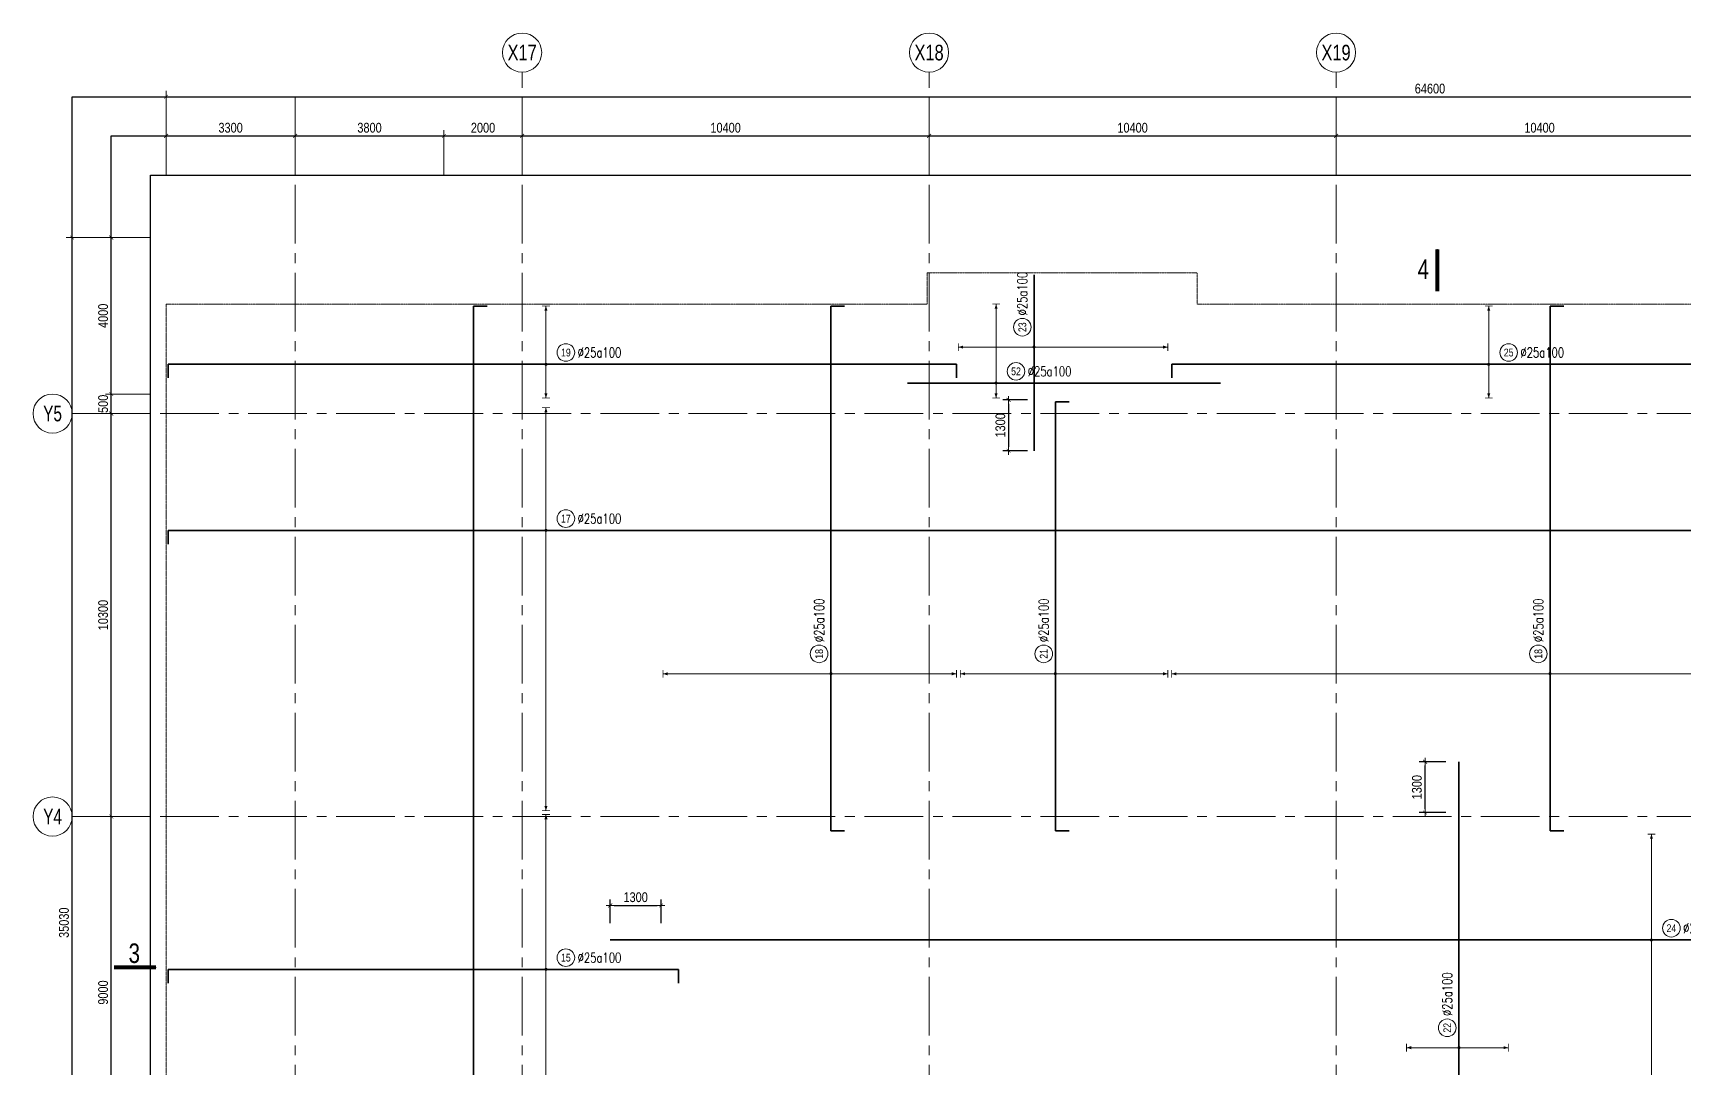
# Model space of a CAD drawing. Header units: millimetres. Extents: x -134772 to 596971, y -129535 to 35703.
# Drawn here: x 432678 to 474869, y -14197 to 12262 of the extents above; entities that cross this region are included whole.
import ezdxf
from ezdxf.enums import TextEntityAlignment as Align

# ---------------------------------------------------------------- set-up
doc = ezdxf.new("R2010")
doc.units = ezdxf.units.MM
doc.header["$MEASUREMENT"] = 0
for name, pattern in [('DASHED2', [0.375, 0.25, -0.125]), ('HIDDEN', [0.375, 0.25, -0.125]), ('POD_Grid$0$CENTER2', [1.125, 0.75, -0.125, 0.125, -0.125])]:
    doc.linetypes.add(name, pattern=pattern)
doc.layers.get('Defpoints').update_dxf_attribs({"color": 252})
for name, color, linetype, lineweight in [('NDC_S_ANNO', 7, 'Continuous', 20), ('NDC_S_CONTINUOUS', 3, 'Continuous', 20), ('NDC_S_DIM', 1, 'Continuous', 9), ('NDC_S_REBAR', 4, 'Continuous', 35), ('NDC_S_TEXT SYMBOL', 7, 'Continuous', 20), ('NDC_S_VN TEXT', 7, 'Continuous', 9), ('POD_Grid$0$NDC_S_AXIS', 5, 'POD_Grid$0$CENTER2', 13), ('POD_Grid$0$NDC_S_SYMBOL', 1, 'Continuous', 15), ('POD_Grid$0$NDC_S_TEXT SYMBOL', 7, 'Continuous', 20)]:
    doc.layers.add(name, color=color, linetype=linetype, lineweight=lineweight)
doc.styles.add('ARIAL', font='arial.ttf', dxfattribs={"width": 0.8})
doc.styles.add('NDC_ANNO', font='', dxfattribs={"width": 0.8})
doc.styles.add('NDC_ARIAL', font='arial.ttf', dxfattribs={"width": 0.8})
doc.styles.add('NDC_EN TXT', font='romans.shx', dxfattribs={"width": 0.8})
doc.styles.add('POD_Grid$0$NDC_ANNO', font='', dxfattribs={"width": 0.8})
doc.styles.get('NDC_ANNO').set_extended_font_data('Dotum')
doc.styles.get('POD_Grid$0$NDC_ANNO').set_extended_font_data('Dotum')
doc.dimstyles.new('NDC_1-100', dxfattribs={"dimscale": 100, "dimtxt": 2.5, "dimasz": 1, "dimexe": 1.5, "dimexo": 0, "dimgap": 0.8, "dimtad": 1, "dimdec": 0, "dimdsep": 46, "dimtxsty": 'NDC_ARIAL', "dimblk": 'DIMMARK', "dimcen": 49999.938995, "dimdle": 1.5, "dimclrd": 1, "dimclre": 1, "dimclrt": 3, "dimadec": 0, "dimazin": 0, "dimtfac": 1, "dimtdec": 0, "dimtix": 1, "dimtmove": 2, "dimatfit": 3, "dimfxl": 1, "dimarcsym": 0})

# ---------------------------------------------------------------- blocks, each defined once
blk = doc.blocks.new('*U274')
at = {"layer": 'NDC_S_ANNO', "linetype": 'ByBlock', "lineweight": -2}
blk.add_line((0, 4.36), (0, -1), dxfattribs=at)
at = {"layer": 'NDC_S_ANNO', "ltscale": 0.005, "const_width": 0.5}
blk.add_lwpolyline([(0, -1), (0, 4.36)], dxfattribs=at)
at = {"layer": 'NDC_S_TEXT SYMBOL', "linetype": 'ByBlock', "lineweight": -2, "style": 'NDC_ANNO', "width": 0.8}
blk.add_attdef('DETAIL', text='', height=2.5, dxfattribs=at).set_placement((-1.05, 1.82), align=Align.MIDDLE_RIGHT)
blk = doc.blocks.new('*U51')
at = {"layer": 'POD_Grid$0$NDC_S_SYMBOL'}
blk.add_line((0, 5), (0, 9), dxfattribs=at)
blk.add_circle((0, 0), 5, dxfattribs=at)
at = {"layer": 'POD_Grid$0$NDC_S_TEXT SYMBOL', "color": 7, "style": 'POD_Grid$0$NDC_ANNO', "width": 0.8}
blk.add_attdef('GRID', text='', height=4, dxfattribs=at).set_placement((0, 0), align=Align.MIDDLE)
blk = doc.blocks.new('*U52')
at = {"layer": 'POD_Grid$0$NDC_S_SYMBOL'}
blk.add_line((5, 0), (9, 0), dxfattribs=at)
blk.add_circle((0, 0), 5, dxfattribs=at)
at = {"layer": 'POD_Grid$0$NDC_S_TEXT SYMBOL', "color": 7, "style": 'POD_Grid$0$NDC_ANNO', "width": 0.8}
blk.add_attdef('GRID', text='', height=4, rotation=270, dxfattribs=at).set_placement((0, 0), align=Align.MIDDLE)
blk = doc.blocks.new('DIMMARK')
at = {"layer": 'NDC_S_DIM', "color": 1}
blk.add_line((-1.5, 0), (1, 0), dxfattribs=at)
at = {"layer": 'NDC_S_DIM', "color": 2, "const_width": 0.15}
blk.add_lwpolyline([(-0.5, -0.5), (0.5, 0.5)], dxfattribs=at)
blk = doc.blocks.new('*D558')
at = {"layer": 'Defpoints', "color": 0, "transparency": 16777216}
for p in [(3300, 37630), (0, 36630), (3300, 36630)]:
    blk.add_point(p, dxfattribs=at)
at = {"layer": 'NDC_S_DIM', "color": 1, "lineweight": -2, "transparency": 16777216}
for p, q in [((0, 36630), (0, 37780)), ((100, 37630), (3200, 37630)), ((3300, 36630), (3300, 37780))]:
    blk.add_line(p, q, dxfattribs=at)
at = {"layer": 'NDC_S_DIM', "color": 1, "lineweight": -2, "transparency": 16777216, "xscale": 100, "yscale": 100, "zscale": 100, "rotation": 180}
blk.add_blockref('DIMMARK', (0, 37630), dxfattribs=at)
at = {"layer": 'NDC_S_DIM', "color": 1, "lineweight": -2, "transparency": 16777216, "xscale": 100, "yscale": 100, "zscale": 100}
blk.add_blockref('DIMMARK', (3300, 37630), dxfattribs=at)
at = {"layer": 'NDC_S_DIM', "color": 3, "transparency": 16777216, "insert": (1650, 37837), "char_height": 250, "attachment_point": 5, "style": 'NDC_ARIAL'}
blk.add_mtext('3300', dxfattribs=at)
blk = doc.blocks.new('*D559')
at = {"layer": 'Defpoints', "color": 0, "transparency": 16777216}
for p in [(7100, 37630), (3300, 36630), (7100, 36630)]:
    blk.add_point(p, dxfattribs=at)
at = {"layer": 'NDC_S_DIM', "color": 1, "lineweight": -2, "transparency": 16777216}
for p, q in [((3300, 36630), (3300, 37780)), ((3400, 37630), (7000, 37630)), ((7100, 36630), (7100, 37780))]:
    blk.add_line(p, q, dxfattribs=at)
at = {"layer": 'NDC_S_DIM', "color": 1, "lineweight": -2, "transparency": 16777216, "xscale": 100, "yscale": 100, "zscale": 100, "rotation": 180}
blk.add_blockref('DIMMARK', (3300, 37630), dxfattribs=at)
at = {"layer": 'NDC_S_DIM', "color": 1, "lineweight": -2, "transparency": 16777216, "xscale": 100, "yscale": 100, "zscale": 100}
blk.add_blockref('DIMMARK', (7100, 37630), dxfattribs=at)
at = {"layer": 'NDC_S_DIM', "color": 3, "transparency": 16777216, "insert": (5200, 37837), "char_height": 250, "attachment_point": 5, "style": 'NDC_ARIAL'}
blk.add_mtext('3800', dxfattribs=at)
blk = doc.blocks.new('*D560')
at = {"layer": 'Defpoints', "color": 0, "transparency": 16777216}
for p in [(19500, 37630), (9100, 36630), (19500, 36630)]:
    blk.add_point(p, dxfattribs=at)
at = {"layer": 'NDC_S_DIM', "color": 1, "lineweight": -2, "transparency": 16777216}
for p, q in [((9100, 36630), (9100, 37780)), ((9200, 37630), (19400, 37630)), ((19500, 36630), (19500, 37780))]:
    blk.add_line(p, q, dxfattribs=at)
at = {"layer": 'NDC_S_DIM', "color": 1, "lineweight": -2, "transparency": 16777216, "xscale": 100, "yscale": 100, "zscale": 100, "rotation": 180}
blk.add_blockref('DIMMARK', (9100, 37630), dxfattribs=at)
at = {"layer": 'NDC_S_DIM', "color": 1, "lineweight": -2, "transparency": 16777216, "xscale": 100, "yscale": 100, "zscale": 100}
blk.add_blockref('DIMMARK', (19500, 37630), dxfattribs=at)
at = {"layer": 'NDC_S_DIM', "color": 3, "transparency": 16777216, "insert": (14300, 37837), "char_height": 250, "attachment_point": 5, "style": 'NDC_ARIAL'}
blk.add_mtext('10400', dxfattribs=at)
blk = doc.blocks.new('*D561')
at = {"layer": 'Defpoints', "color": 0, "transparency": 16777216}
for p in [(29900, 37630), (19500, 36630), (29900, 36630)]:
    blk.add_point(p, dxfattribs=at)
at = {"layer": 'NDC_S_DIM', "color": 1, "lineweight": -2, "transparency": 16777216}
for p, q in [((19500, 36630), (19500, 37780)), ((19600, 37630), (29800, 37630)), ((29900, 36630), (29900, 37780))]:
    blk.add_line(p, q, dxfattribs=at)
at = {"layer": 'NDC_S_DIM', "color": 1, "lineweight": -2, "transparency": 16777216, "xscale": 100, "yscale": 100, "zscale": 100, "rotation": 180}
blk.add_blockref('DIMMARK', (19500, 37630), dxfattribs=at)
at = {"layer": 'NDC_S_DIM', "color": 1, "lineweight": -2, "transparency": 16777216, "xscale": 100, "yscale": 100, "zscale": 100}
blk.add_blockref('DIMMARK', (29900, 37630), dxfattribs=at)
at = {"layer": 'NDC_S_DIM', "color": 3, "transparency": 16777216, "insert": (24700, 37837), "char_height": 250, "attachment_point": 5, "style": 'NDC_ARIAL'}
blk.add_mtext('10400', dxfattribs=at)
blk = doc.blocks.new('*D562')
at = {"layer": 'Defpoints', "color": 0, "transparency": 16777216}
for p in [(40300, 37630), (29900, 36630), (40300, 36630)]:
    blk.add_point(p, dxfattribs=at)
at = {"layer": 'NDC_S_DIM', "color": 1, "lineweight": -2, "transparency": 16777216}
for p, q in [((29900, 36630), (29900, 37780)), ((30000, 37630), (40200, 37630)), ((40300, 36630), (40300, 37780))]:
    blk.add_line(p, q, dxfattribs=at)
at = {"layer": 'NDC_S_DIM', "color": 1, "lineweight": -2, "transparency": 16777216, "xscale": 100, "yscale": 100, "zscale": 100, "rotation": 180}
blk.add_blockref('DIMMARK', (29900, 37630), dxfattribs=at)
at = {"layer": 'NDC_S_DIM', "color": 1, "lineweight": -2, "transparency": 16777216, "xscale": 100, "yscale": 100, "zscale": 100}
blk.add_blockref('DIMMARK', (40300, 37630), dxfattribs=at)
at = {"layer": 'NDC_S_DIM', "color": 3, "transparency": 16777216, "insert": (35100, 37837), "char_height": 250, "attachment_point": 5, "style": 'NDC_ARIAL'}
blk.add_mtext('10400', dxfattribs=at)
blk = doc.blocks.new('*D566')
at = {"layer": 'Defpoints', "color": 0, "transparency": 16777216}
for p in [(64600, 38630), (0, 36630), (64600, 36630)]:
    blk.add_point(p, dxfattribs=at)
at = {"layer": 'NDC_S_DIM', "color": 1, "lineweight": -2, "transparency": 16777216}
for p, q in [((0, 36630), (0, 38780)), ((100, 38630), (64500, 38630)), ((64600, 36630), (64600, 38780))]:
    blk.add_line(p, q, dxfattribs=at)
at = {"layer": 'NDC_S_DIM', "color": 1, "lineweight": -2, "transparency": 16777216, "xscale": 100, "yscale": 100, "zscale": 100, "rotation": 180}
blk.add_blockref('DIMMARK', (0, 38630), dxfattribs=at)
at = {"layer": 'NDC_S_DIM', "color": 1, "lineweight": -2, "transparency": 16777216, "xscale": 100, "yscale": 100, "zscale": 100}
blk.add_blockref('DIMMARK', (64600, 38630), dxfattribs=at)
at = {"layer": 'NDC_S_DIM', "color": 3, "transparency": 16777216, "insert": (32300, 38837), "char_height": 250, "attachment_point": 5, "style": 'NDC_ARIAL'}
blk.add_mtext('64600', dxfattribs=at)
blk = doc.blocks.new('*D567')
at = {"layer": 'Defpoints', "color": 0, "transparency": 16777216}
for p in [(9100, 37630), (7100, 36630), (9100, 36630)]:
    blk.add_point(p, dxfattribs=at)
at = {"layer": 'NDC_S_DIM', "color": 1, "lineweight": -2, "transparency": 16777216}
for p, q in [((7100, 36630), (7100, 37780)), ((7200, 37630), (9000, 37630)), ((9100, 36630), (9100, 37780))]:
    blk.add_line(p, q, dxfattribs=at)
at = {"layer": 'NDC_S_DIM', "color": 1, "lineweight": -2, "transparency": 16777216, "xscale": 100, "yscale": 100, "zscale": 100, "rotation": 180}
blk.add_blockref('DIMMARK', (7100, 37630), dxfattribs=at)
at = {"layer": 'NDC_S_DIM', "color": 1, "lineweight": -2, "transparency": 16777216, "xscale": 100, "yscale": 100, "zscale": 100}
blk.add_blockref('DIMMARK', (9100, 37630), dxfattribs=at)
at = {"layer": 'NDC_S_DIM', "color": 3, "transparency": 16777216, "insert": (8100, 37837), "char_height": 250, "attachment_point": 5, "style": 'NDC_ARIAL'}
blk.add_mtext('2000', dxfattribs=at)
blk = doc.blocks.new('*D570')
at = {"layer": 'Defpoints', "color": 0, "transparency": 16777216}
for p in [(-1400, 20230), (-400, 20230), (-400, 11230)]:
    blk.add_point(p, dxfattribs=at)
at = {"layer": 'NDC_S_DIM', "color": 1, "lineweight": -2, "transparency": 16777216}
for p, q in [((-400, 20230), (-1550, 20230)), ((-1400, 11330), (-1400, 20130)), ((-400, 11230), (-1550, 11230))]:
    blk.add_line(p, q, dxfattribs=at)
at = {"layer": 'NDC_S_DIM', "color": 1, "lineweight": -2, "transparency": 16777216, "xscale": 100, "yscale": 100, "zscale": 100}
for p, rotation in [((-1400, 20230), 90), ((-1400, 11230), 270)]:
    blk.add_blockref('DIMMARK', p, dxfattribs=dict(at, rotation=rotation))
at = {"layer": 'NDC_S_DIM', "color": 3, "transparency": 16777216, "insert": (-1608, 15730), "char_height": 250, "attachment_point": 5, "rotation": 90, "style": 'NDC_ARIAL'}
blk.add_mtext('9000', dxfattribs=at)
blk = doc.blocks.new('*D571')
at = {"layer": 'Defpoints', "color": 0, "transparency": 16777216}
for p in [(-1400, 30530), (-400, 30530), (-400, 20230)]:
    blk.add_point(p, dxfattribs=at)
at = {"layer": 'NDC_S_DIM', "color": 1, "lineweight": -2, "transparency": 16777216}
for p, q in [((-400, 30530), (-1550, 30530)), ((-1400, 20330), (-1400, 30430)), ((-400, 20230), (-1550, 20230))]:
    blk.add_line(p, q, dxfattribs=at)
at = {"layer": 'NDC_S_DIM', "color": 1, "lineweight": -2, "transparency": 16777216, "xscale": 100, "yscale": 100, "zscale": 100}
for p, rotation in [((-1400, 30530), 90), ((-1400, 20230), 270)]:
    blk.add_blockref('DIMMARK', p, dxfattribs=dict(at, rotation=rotation))
at = {"layer": 'NDC_S_DIM', "color": 3, "transparency": 16777216, "insert": (-1608, 25380), "char_height": 250, "attachment_point": 5, "rotation": 90, "style": 'NDC_ARIAL'}
blk.add_mtext('10300', dxfattribs=at)
blk = doc.blocks.new('*D572')
at = {"layer": 'Defpoints', "color": 0, "transparency": 16777216}
for p in [(-1400, 31030), (-400, 31030), (-400, 30530)]:
    blk.add_point(p, dxfattribs=at)
at = {"layer": 'NDC_S_DIM', "color": 1, "lineweight": -2, "transparency": 16777216}
for p, q in [((-1400, 31130), (-1400, 31230)), ((-400, 31030), (-1550, 31030)), ((-1400, 30530), (-1400, 31030)), ((-400, 30530), (-1550, 30530)), ((-1400, 30430), (-1400, 30330))]:
    blk.add_line(p, q, dxfattribs=at)
at = {"layer": 'NDC_S_DIM', "color": 1, "lineweight": -2, "transparency": 16777216, "xscale": 100, "yscale": 100, "zscale": 100}
for p, rotation in [((-1400, 31030), 270), ((-1400, 30530), 90)]:
    blk.add_blockref('DIMMARK', p, dxfattribs=dict(at, rotation=rotation))
at = {"layer": 'NDC_S_DIM', "color": 3, "transparency": 16777216, "insert": (-1608, 30780), "char_height": 250, "attachment_point": 5, "rotation": 90, "style": 'NDC_ARIAL'}
blk.add_mtext('500', dxfattribs=at)
blk = doc.blocks.new('*D573')
at = {"layer": 'Defpoints', "color": 0, "transparency": 16777216}
for p in [(-1400, 35030), (-400, 35030), (-400, 31030)]:
    blk.add_point(p, dxfattribs=at)
at = {"layer": 'NDC_S_DIM', "color": 1, "lineweight": -2, "transparency": 16777216}
for p, q in [((-400, 35030), (-1550, 35030)), ((-1400, 31130), (-1400, 34930)), ((-400, 31030), (-1550, 31030))]:
    blk.add_line(p, q, dxfattribs=at)
at = {"layer": 'NDC_S_DIM', "color": 1, "lineweight": -2, "transparency": 16777216, "xscale": 100, "yscale": 100, "zscale": 100}
for p, rotation in [((-1400, 35030), 90), ((-1400, 31030), 270)]:
    blk.add_blockref('DIMMARK', p, dxfattribs=dict(at, rotation=rotation))
at = {"layer": 'NDC_S_DIM', "color": 3, "transparency": 16777216, "insert": (-1608, 33030), "char_height": 250, "attachment_point": 5, "rotation": 90, "style": 'NDC_ARIAL'}
blk.add_mtext('4000', dxfattribs=at)
blk = doc.blocks.new('*D574')
at = {"layer": 'Defpoints', "color": 0, "transparency": 16777216}
for p in [(-2400, 35030), (-400, 35030), (-400, 0)]:
    blk.add_point(p, dxfattribs=at)
at = {"layer": 'NDC_S_DIM', "color": 1, "lineweight": -2, "transparency": 16777216}
for p, q in [((-400, 35030), (-2550, 35030)), ((-2400, 100), (-2400, 34930)), ((-400, 0), (-2550, 0))]:
    blk.add_line(p, q, dxfattribs=at)
at = {"layer": 'NDC_S_DIM', "color": 1, "lineweight": -2, "transparency": 16777216, "xscale": 100, "yscale": 100, "zscale": 100}
for p, rotation in [((-2400, 35030), 90), ((-2400, 0), 270)]:
    blk.add_blockref('DIMMARK', p, dxfattribs=dict(at, rotation=rotation))
at = {"layer": 'NDC_S_DIM', "color": 3, "transparency": 16777216, "insert": (-2608, 17515), "char_height": 250, "attachment_point": 5, "rotation": 90, "style": 'NDC_ARIAL'}
blk.add_mtext('35030', dxfattribs=at)
blk = doc.blocks.new('*U991')
h = blk.add_hatch(color=6)
edge = h.paths.add_edge_path()
edge.add_arc((-2.99, 0), 0.3, 0, 360)
at = {"ltscale": 500}
for p, q in [((0, 0), (-99.58, 0)), ((-99.58, 0), (-99.58, -3.5)), ((0, 0), (101.96, 0)), ((101.96, 0), (101.96, -3.5))]:
    blk.add_line(p, q, dxfattribs=at)
at = {"layer": 'NDC_S_DIM', "color": 8}
for q in [(-2.99, 14.88), (-2.99, -8.62)]:
    blk.add_line((-2.99, 0), q, dxfattribs=at)
for points in [[(-3.99, 14.88, 0.2, 0.2, 0), (-1.99, 14.88, 0, 0, 0)], [(-3.99, -8.62, 0.2, 0.2, 0), (-1.99, -8.62, 0, 0, 0)]]:
    blk.add_lwpolyline(points, format="xyseb", dxfattribs=at)
at = {"layer": 'NDC_S_DIM'}
blk.add_circle((2.1, 3), 2.25, dxfattribs=at)
at = {"layer": 'NDC_S_DIM', "color": 6}
blk.add_circle((-2.99, 0), 0.3, dxfattribs=at)
at = {"layer": 'NDC_S_DIM', "color": 8}
for points in [[(-3.39, 13.68), (-2.99, 14.88), (-2.59, 13.68)], [(-3.39, -7.42), (-2.99, -8.62), (-2.59, -7.42)]]:
    blk.add_solid(points, dxfattribs=at)
at = {"layer": 'NDC_S_VN TEXT', "color": 3, "style": 'NDC_EN TXT', "width": 0.75}
blk.add_attdef('DKT', (5.1, 1.75), '', height=2.5, dxfattribs=at)
at = {"layer": 'NDC_S_VN TEXT', "style": 'ARIAL', "width": 0.8}
blk.add_attdef('KHT', text='', height=2, dxfattribs=at).set_placement((2.1, 3), align=Align.MIDDLE_CENTER)
blk = doc.blocks.new('*U992')
h = blk.add_hatch(color=6)
edge = h.paths.add_edge_path()
edge.add_arc((-2.99, 0), 0.3, 0, 360)
at = {"ltscale": 500}
for p, q in [((0, 0), (-84.01, 0)), ((-84.01, 0), (-84.01, -3.5)), ((0, 0), (162.19, 0)), ((162.19, 0), (162.19, -3.5))]:
    blk.add_line(p, q, dxfattribs=at)
at = {"layer": 'NDC_S_DIM', "color": 8}
for q in [(-2.99, 14.88), (-2.99, -8.62)]:
    blk.add_line((-2.99, 0), q, dxfattribs=at)
for points in [[(-3.99, 14.88, 0.2, 0.2, 0), (-1.99, 14.88, 0, 0, 0)], [(-3.99, -8.62, 0.2, 0.2, 0), (-1.99, -8.62, 0, 0, 0)]]:
    blk.add_lwpolyline(points, format="xyseb", dxfattribs=at)
at = {"layer": 'NDC_S_DIM'}
blk.add_circle((2.1, 3), 2.25, dxfattribs=at)
at = {"layer": 'NDC_S_DIM', "color": 6}
blk.add_circle((-2.99, 0), 0.3, dxfattribs=at)
at = {"layer": 'NDC_S_DIM', "color": 8}
for points in [[(-3.39, 13.68), (-2.99, 14.88), (-2.59, 13.68)], [(-3.39, -7.42), (-2.99, -8.62), (-2.59, -7.42)]]:
    blk.add_solid(points, dxfattribs=at)
at = {"layer": 'NDC_S_VN TEXT', "color": 3, "style": 'NDC_EN TXT', "width": 0.75}
blk.add_attdef('DKT', (5.1, 1.75), '', height=2.5, dxfattribs=at)
at = {"layer": 'NDC_S_VN TEXT', "style": 'ARIAL', "width": 0.8}
blk.add_attdef('KHT', text='', height=2, dxfattribs=at).set_placement((2.1, 3), align=Align.MIDDLE_CENTER)
blk = doc.blocks.new('*U993')
h = blk.add_hatch(color=6)
edge = h.paths.add_edge_path()
edge.add_arc((-2.99, 0), 0.3, 0, 360)
at = {"ltscale": 500}
for p, q in [((0, 0), (-99.58, 0)), ((-99.58, 0), (-99.58, -3.5)), ((0, 0), (414.12, 0))]:
    blk.add_line(p, q, dxfattribs=at)
at = {"layer": 'NDC_S_DIM', "color": 8}
for q in [(-2.99, 31.34), (-2.99, -71.66)]:
    blk.add_line((-2.99, 0), q, dxfattribs=at)
for points in [[(-3.99, 31.34, 0.2, 0.2, 0), (-1.99, 31.34, 0, 0, 0)], [(-3.99, -71.66, 0.2, 0.2, 0), (-1.99, -71.66, 0, 0, 0)]]:
    blk.add_lwpolyline(points, format="xyseb", dxfattribs=at)
at = {"layer": 'NDC_S_DIM'}
blk.add_circle((2.1, 3), 2.25, dxfattribs=at)
at = {"layer": 'NDC_S_DIM', "color": 6}
blk.add_circle((-2.99, 0), 0.3, dxfattribs=at)
at = {"layer": 'NDC_S_DIM', "color": 8}
for points in [[(-3.39, 30.14), (-2.99, 31.34), (-2.59, 30.14)], [(-3.39, -70.46), (-2.99, -71.66), (-2.59, -70.46)]]:
    blk.add_solid(points, dxfattribs=at)
at = {"layer": 'NDC_S_VN TEXT', "color": 3, "style": 'NDC_EN TXT', "width": 0.75}
blk.add_attdef('DKT', (5.1, 1.75), '', height=2.5, dxfattribs=at)
at = {"layer": 'NDC_S_VN TEXT', "style": 'ARIAL', "width": 0.8}
blk.add_attdef('KHT', text='', height=2, dxfattribs=at).set_placement((2.1, 3), align=Align.MIDDLE_CENTER)
blk = doc.blocks.new('*U994')
h = blk.add_hatch(color=6)
edge = h.paths.add_edge_path()
edge.add_arc((-2.99, 0), 0.3, 0, 360)
at = {"ltscale": 500}
for p, q in [((0, 0), (-99.58, 0)), ((-99.58, 0), (-99.58, -3.5)), ((0, 0), (30.92, 0)), ((30.92, 0), (30.92, -3.5))]:
    blk.add_line(p, q, dxfattribs=at)
at = {"layer": 'NDC_S_DIM', "color": 8}
for q in [(-2.99, 39.58), (-2.99, -51.42)]:
    blk.add_line((-2.99, 0), q, dxfattribs=at)
for points in [[(-3.99, 39.58, 0.2, 0.2, 0), (-1.99, 39.58, 0, 0, 0)], [(-3.99, -51.42, 0.2, 0.2, 0), (-1.99, -51.42, 0, 0, 0)]]:
    blk.add_lwpolyline(points, format="xyseb", dxfattribs=at)
at = {"layer": 'NDC_S_DIM'}
blk.add_circle((2.1, 3), 2.25, dxfattribs=at)
at = {"layer": 'NDC_S_DIM', "color": 6}
blk.add_circle((-2.99, 0), 0.3, dxfattribs=at)
at = {"layer": 'NDC_S_DIM', "color": 8}
for points in [[(-3.39, 38.38), (-2.99, 39.58), (-2.59, 38.38)], [(-3.39, -50.22), (-2.99, -51.42), (-2.59, -50.22)]]:
    blk.add_solid(points, dxfattribs=at)
at = {"layer": 'NDC_S_VN TEXT', "color": 3, "style": 'NDC_EN TXT', "width": 0.75}
blk.add_attdef('DKT', (5.1, 1.75), '', height=2.5, dxfattribs=at)
at = {"layer": 'NDC_S_VN TEXT', "style": 'ARIAL', "width": 0.8}
blk.add_attdef('KHT', text='', height=2, dxfattribs=at).set_placement((2.1, 3), align=Align.MIDDLE_CENTER)
blk = doc.blocks.new('*U996')
h = blk.add_hatch(color=6)
edge = h.paths.add_edge_path()
edge.add_arc((-2.99, 0), 0.3, 0, 360)
at = {"ltscale": 500}
for p, q in [((0, 0), (-98.64, 0)), ((-98.64, 0), (-98.64, -3.5)), ((0, 0), (254.36, 0)), ((254.36, 0), (254.36, -3.5))]:
    blk.add_line(p, q, dxfattribs=at)
at = {"layer": 'NDC_S_DIM', "color": 8}
for q in [(-2.99, 78.04), (-2.99, -47.46)]:
    blk.add_line((-2.99, 0), q, dxfattribs=at)
for points in [[(-3.99, 78.04, 0.2, 0.2, 0), (-1.99, 78.04, 0, 0, 0)], [(-3.99, -47.46, 0.2, 0.2, 0), (-1.99, -47.46, 0, 0, 0)]]:
    blk.add_lwpolyline(points, format="xyseb", dxfattribs=at)
at = {"layer": 'NDC_S_DIM'}
blk.add_circle((2.1, 3), 2.25, dxfattribs=at)
at = {"layer": 'NDC_S_DIM', "color": 6}
blk.add_circle((-2.99, 0), 0.3, dxfattribs=at)
at = {"layer": 'NDC_S_DIM', "color": 8}
for points in [[(-3.39, 76.84), (-2.99, 78.04), (-2.59, 76.84)], [(-3.39, -46.26), (-2.99, -47.46), (-2.59, -46.26)]]:
    blk.add_solid(points, dxfattribs=at)
at = {"layer": 'NDC_S_VN TEXT', "color": 3, "style": 'NDC_EN TXT', "width": 0.75}
blk.add_attdef('DKT', (5.1, 1.75), '', height=2.5, dxfattribs=at)
at = {"layer": 'NDC_S_VN TEXT', "style": 'ARIAL', "width": 0.8}
blk.add_attdef('KHT', text='', height=2, dxfattribs=at).set_placement((2.1, 3), align=Align.MIDDLE_CENTER)
blk = doc.blocks.new('*U1009')
h = blk.add_hatch(color=6)
edge = h.paths.add_edge_path()
edge.add_arc((-2.99, 0), 0.3, 0, 360)
at = {"ltscale": 500}
for p, q in [((0, 0), (-25.61, 0)), ((-25.61, 0), (-25.61, 0)), ((0, 0), (54.39, 0)), ((54.39, 0), (54.39, 0))]:
    blk.add_line(p, q, dxfattribs=at)
at = {"layer": 'NDC_S_DIM', "color": 8}
for q in [(-2.99, 20.2), (-2.99, -3.8)]:
    blk.add_line((-2.99, 0), q, dxfattribs=at)
for points in [[(-3.99, 20.2, 0.2, 0.2, 0), (-1.99, 20.2, 0, 0, 0)], [(-3.99, -3.8, 0.2, 0.2, 0), (-1.99, -3.8, 0, 0, 0)]]:
    blk.add_lwpolyline(points, format="xyseb", dxfattribs=at)
at = {"layer": 'NDC_S_DIM'}
blk.add_circle((2.1, 3), 2.25, dxfattribs=at)
at = {"layer": 'NDC_S_DIM', "color": 6}
blk.add_circle((-2.99, 0), 0.3, dxfattribs=at)
at = {"layer": 'NDC_S_DIM', "color": 8}
for points in [[(-3.39, 19), (-2.99, 20.2), (-2.59, 19)], [(-3.39, -2.6), (-2.99, -3.8), (-2.59, -2.6)]]:
    blk.add_solid(points, dxfattribs=at)
at = {"layer": 'NDC_S_VN TEXT', "color": 3, "style": 'NDC_EN TXT', "width": 0.75}
blk.add_attdef('DKT', (5.1, 1.75), '', height=2.5, dxfattribs=at)
at = {"layer": 'NDC_S_VN TEXT', "style": 'ARIAL', "width": 0.8}
blk.add_attdef('KHT', text='', height=2, dxfattribs=at).set_placement((2.1, 3), align=Align.MIDDLE_CENTER)
blk = doc.blocks.new('*U1010')
h = blk.add_hatch(color=6)
edge = h.paths.add_edge_path()
edge.add_arc((-2.99, 0), 0.3, 0, 360)
at = {"ltscale": 500}
for p, q in [((0, 0), (-29.48, 0)), ((-29.48, 0), (-29.48, 0)), ((0, 0), (15.52, 0)), ((15.52, 0), (15.52, 0))]:
    blk.add_line(p, q, dxfattribs=at)
at = {"layer": 'NDC_S_DIM', "color": 8}
for q in [(-2.99, 19.33), (-2.99, -34.17)]:
    blk.add_line((-2.99, 0), q, dxfattribs=at)
for points in [[(-3.99, 19.33, 0.2, 0.2, 0), (-1.99, 19.33, 0, 0, 0)], [(-3.99, -34.17, 0.2, 0.2, 0), (-1.99, -34.17, 0, 0, 0)]]:
    blk.add_lwpolyline(points, format="xyseb", dxfattribs=at)
at = {"layer": 'NDC_S_DIM'}
blk.add_circle((2.1, 3), 2.25, dxfattribs=at)
at = {"layer": 'NDC_S_DIM', "color": 6}
blk.add_circle((-2.99, 0), 0.3, dxfattribs=at)
at = {"layer": 'NDC_S_DIM', "color": 8}
for points in [[(-3.39, 18.13), (-2.99, 19.33), (-2.59, 18.13)], [(-3.39, -32.97), (-2.99, -34.17), (-2.59, -32.97)]]:
    blk.add_solid(points, dxfattribs=at)
at = {"layer": 'NDC_S_VN TEXT', "color": 3, "style": 'NDC_EN TXT', "width": 0.75}
blk.add_attdef('DKT', (5.1, 1.75), '', height=2.5, dxfattribs=at)
at = {"layer": 'NDC_S_VN TEXT', "style": 'ARIAL', "width": 0.8}
blk.add_attdef('KHT', text='', height=2, dxfattribs=at).set_placement((2.1, 3), align=Align.MIDDLE_CENTER)
blk = doc.blocks.new('*U1011')
h = blk.add_hatch(color=6)
edge = h.paths.add_edge_path()
edge.add_arc((-2.99, 0), 0.3, 0, 360)
at = {"ltscale": 500}
for p, q in [((0, 0), (-47.89, 0)), ((-47.89, 0), (-47.89, 0)), ((0, 0), (70.11, 0)), ((70.11, 0), (70.11, 0))]:
    blk.add_line(p, q, dxfattribs=at)
at = {"layer": 'NDC_S_DIM', "color": 8}
for q in [(-2.99, 13.41), (-2.99, -12.59)]:
    blk.add_line((-2.99, 0), q, dxfattribs=at)
for points in [[(-3.99, 13.41, 0.2, 0.2, 0), (-1.99, 13.41, 0, 0, 0)], [(-3.99, -12.59, 0.2, 0.2, 0), (-1.99, -12.59, 0, 0, 0)]]:
    blk.add_lwpolyline(points, format="xyseb", dxfattribs=at)
at = {"layer": 'NDC_S_DIM'}
blk.add_circle((2.1, 3), 2.25, dxfattribs=at)
at = {"layer": 'NDC_S_DIM', "color": 6}
blk.add_circle((-2.99, 0), 0.3, dxfattribs=at)
at = {"layer": 'NDC_S_DIM', "color": 8}
for points in [[(-3.39, 12.21), (-2.99, 13.41), (-2.59, 12.21)], [(-3.39, -11.39), (-2.99, -12.59), (-2.59, -11.39)]]:
    blk.add_solid(points, dxfattribs=at)
at = {"layer": 'NDC_S_VN TEXT', "color": 3, "style": 'NDC_EN TXT', "width": 0.75}
blk.add_attdef('DKT', (5.1, 1.75), '', height=2.5, dxfattribs=at)
at = {"layer": 'NDC_S_VN TEXT', "style": 'ARIAL', "width": 0.8}
blk.add_attdef('KHT', text='', height=2, dxfattribs=at).set_placement((2.1, 3), align=Align.MIDDLE_CENTER)
blk = doc.blocks.new('*U1012')
h = blk.add_hatch(color=6)
edge = h.paths.add_edge_path()
edge.add_arc((-2.99, 0), 0.3, 0, 360)
at = {"ltscale": 500}
for p, q in [((0, 0), (-43.17, 0)), ((-43.17, 0), (-43.17, -3.5)), ((0, 0), (91.02, 0)), ((91.02, 0), (91.02, -3.5))]:
    blk.add_line(p, q, dxfattribs=at)
at = {"layer": 'NDC_S_DIM', "color": 8}
for q in [(-2.99, 42.89), (-2.99, -32.11)]:
    blk.add_line((-2.99, 0), q, dxfattribs=at)
for points in [[(-3.99, 42.89, 0.2, 0.2, 0), (-1.99, 42.89, 0, 0, 0)], [(-3.99, -32.11, 0.2, 0.2, 0), (-1.99, -32.11, 0, 0, 0)]]:
    blk.add_lwpolyline(points, format="xyseb", dxfattribs=at)
at = {"layer": 'NDC_S_DIM'}
blk.add_circle((2.1, 3), 2.25, dxfattribs=at)
at = {"layer": 'NDC_S_DIM', "color": 6}
blk.add_circle((-2.99, 0), 0.3, dxfattribs=at)
at = {"layer": 'NDC_S_DIM', "color": 8}
for points in [[(-3.39, 41.69), (-2.99, 42.89), (-2.59, 41.69)], [(-3.39, -30.91), (-2.99, -32.11), (-2.59, -30.91)]]:
    blk.add_solid(points, dxfattribs=at)
at = {"layer": 'NDC_S_VN TEXT', "color": 3, "style": 'NDC_EN TXT', "width": 0.75}
blk.add_attdef('DKT', (5.1, 1.75), '', height=2.5, dxfattribs=at)
at = {"layer": 'NDC_S_VN TEXT', "style": 'ARIAL', "width": 0.8}
blk.add_attdef('KHT', text='', height=2, dxfattribs=at).set_placement((2.1, 3), align=Align.MIDDLE_CENTER)
blk = doc.blocks.new('*U1013')
h = blk.add_hatch(color=6)
edge = h.paths.add_edge_path()
edge.add_arc((-2.99, 0), 0.3, 0, 360)
at = {"ltscale": 500}
for p, q in [((0, 0), (-43.17, 0)), ((-43.17, 0), (-43.17, -3.5)), ((0, 0), (66.53, 0)), ((66.53, 0), (66.53, -3.5))]:
    blk.add_line(p, q, dxfattribs=at)
at = {"layer": 'NDC_S_DIM', "color": 8}
for q in [(-2.99, 24.29), (-2.99, -28.71)]:
    blk.add_line((-2.99, 0), q, dxfattribs=at)
for points in [[(-3.99, 24.29, 0.2, 0.2, 0), (-1.99, 24.29, 0, 0, 0)], [(-3.99, -28.71, 0.2, 0.2, 0), (-1.99, -28.71, 0, 0, 0)]]:
    blk.add_lwpolyline(points, format="xyseb", dxfattribs=at)
at = {"layer": 'NDC_S_DIM'}
blk.add_circle((2.1, 3), 2.25, dxfattribs=at)
at = {"layer": 'NDC_S_DIM', "color": 6}
blk.add_circle((-2.99, 0), 0.3, dxfattribs=at)
at = {"layer": 'NDC_S_DIM', "color": 8}
for points in [[(-3.39, 23.09), (-2.99, 24.29), (-2.59, 23.09)], [(-3.39, -27.51), (-2.99, -28.71), (-2.59, -27.51)]]:
    blk.add_solid(points, dxfattribs=at)
at = {"layer": 'NDC_S_VN TEXT', "color": 3, "style": 'NDC_EN TXT', "width": 0.75}
blk.add_attdef('DKT', (5.1, 1.75), '', height=2.5, dxfattribs=at)
at = {"layer": 'NDC_S_VN TEXT', "style": 'ARIAL', "width": 0.8}
blk.add_attdef('KHT', text='', height=2, dxfattribs=at).set_placement((2.1, 3), align=Align.MIDDLE_CENTER)
blk = doc.blocks.new('*D1052')
at = {"layer": 'Defpoints', "color": 0, "transparency": 16777216}
for p in [(458092, 2882), (457608, 1582), (458092, 1582)]:
    blk.add_point(p, dxfattribs=at)
at = {"layer": 'NDC_S_DIM', "color": 1, "lineweight": -2, "transparency": 16777216}
for p, q in [((458092, 2882), (457458, 2882)), ((457608, 2782), (457608, 1682)), ((458092, 1582), (457458, 1582))]:
    blk.add_line(p, q, dxfattribs=at)
at = {"layer": 'NDC_S_DIM', "color": 1, "lineweight": -2, "transparency": 16777216, "xscale": 100, "yscale": 100, "zscale": 100}
for p, rotation in [((457608, 2882), 90), ((457608, 1582), 270)]:
    blk.add_blockref('DIMMARK', p, dxfattribs=dict(at, rotation=rotation))
at = {"layer": 'NDC_S_DIM', "color": 3, "transparency": 16777216, "insert": (457400, 2232), "char_height": 250, "attachment_point": 5, "rotation": 90, "style": 'NDC_ARIAL'}
blk.add_mtext('1300', dxfattribs=at)
blk = doc.blocks.new('*U1054')
h = blk.add_hatch(color=6)
edge = h.paths.add_edge_path()
edge.add_arc((-2.99, 0), 0.3, 0, 360)
at = {"ltscale": 500}
for p, q in [((0, 0), (-269.1, 0)), ((-269.1, 0), (-269.1, 0)), ((0, 0), (122.9, 0)), ((122.9, 0), (122.9, 0))]:
    blk.add_line(p, q, dxfattribs=at)
at = {"layer": 'NDC_S_DIM', "color": 8}
for q in [(-2.99, 27.05), (-2.99, -53.95)]:
    blk.add_line((-2.99, 0), q, dxfattribs=at)
for points in [[(-3.99, 27.05, 0.2, 0.2, 0), (-1.99, 27.05, 0, 0, 0)], [(-3.99, -53.95, 0.2, 0.2, 0), (-1.99, -53.95, 0, 0, 0)]]:
    blk.add_lwpolyline(points, format="xyseb", dxfattribs=at)
at = {"layer": 'NDC_S_DIM'}
blk.add_circle((2.1, 3), 2.25, dxfattribs=at)
at = {"layer": 'NDC_S_DIM', "color": 6}
blk.add_circle((-2.99, 0), 0.3, dxfattribs=at)
at = {"layer": 'NDC_S_DIM', "color": 8}
for points in [[(-3.39, 25.85), (-2.99, 27.05), (-2.59, 25.85)], [(-3.39, -52.75), (-2.99, -53.95), (-2.59, -52.75)]]:
    blk.add_solid(points, dxfattribs=at)
at = {"layer": 'NDC_S_VN TEXT', "color": 3, "style": 'NDC_EN TXT', "width": 0.75}
blk.add_attdef('DKT', (5.1, 1.75), '', height=2.5, dxfattribs=at)
at = {"layer": 'NDC_S_VN TEXT', "style": 'ARIAL', "width": 0.8}
blk.add_attdef('KHT', text='', height=2, dxfattribs=at).set_placement((2.1, 3), align=Align.MIDDLE_CENTER)
blk = doc.blocks.new('*D1056')
at = {"layer": 'Defpoints', "color": 0, "transparency": 16777216}
for p in [(448728, -10040), (447428, -10493), (448728, -10493)]:
    blk.add_point(p, dxfattribs=at)
at = {"layer": 'NDC_S_DIM', "color": 1, "lineweight": -2, "transparency": 16777216}
for p, q in [((447428, -10493), (447428, -9890)), ((447528, -10040), (448628, -10040)), ((448728, -10493), (448728, -9890))]:
    blk.add_line(p, q, dxfattribs=at)
at = {"layer": 'NDC_S_DIM', "color": 1, "lineweight": -2, "transparency": 16777216, "xscale": 100, "yscale": 100, "zscale": 100, "rotation": 180}
blk.add_blockref('DIMMARK', (447428, -10040), dxfattribs=at)
at = {"layer": 'NDC_S_DIM', "color": 1, "lineweight": -2, "transparency": 16777216, "xscale": 100, "yscale": 100, "zscale": 100}
blk.add_blockref('DIMMARK', (448728, -10040), dxfattribs=at)
at = {"layer": 'NDC_S_DIM', "color": 3, "transparency": 16777216, "insert": (448078, -9832), "char_height": 250, "attachment_point": 5, "style": 'NDC_ARIAL'}
blk.add_mtext('1300', dxfattribs=at)
blk = doc.blocks.new('*U1057')
h = blk.add_hatch(color=6)
edge = h.paths.add_edge_path()
edge.add_arc((-2.99, 0), 0.3, 0, 360)
at = {"ltscale": 500}
for p, q in [((0, 0), (-43.17, 0)), ((-43.17, 0), (-43.17, -3.5)), ((0, 0), (91.02, 0)), ((91.02, 0), (91.02, -3.5))]:
    blk.add_line(p, q, dxfattribs=at)
at = {"layer": 'NDC_S_DIM', "color": 8}
for q in [(-2.99, 96.7), (-2.99, -138.3)]:
    blk.add_line((-2.99, 0), q, dxfattribs=at)
for points in [[(-3.99, 96.7, 0.2, 0.2, 0), (-1.99, 96.7, 0, 0, 0)], [(-3.99, -138.3, 0.2, 0.2, 0), (-1.99, -138.3, 0, 0, 0)]]:
    blk.add_lwpolyline(points, format="xyseb", dxfattribs=at)
at = {"layer": 'NDC_S_DIM'}
blk.add_circle((2.1, 3), 2.25, dxfattribs=at)
at = {"layer": 'NDC_S_DIM', "color": 6}
blk.add_circle((-2.99, 0), 0.3, dxfattribs=at)
at = {"layer": 'NDC_S_DIM', "color": 8}
for points in [[(-3.39, 95.5), (-2.99, 96.7), (-2.59, 95.5)], [(-3.39, -137.1), (-2.99, -138.3), (-2.59, -137.1)]]:
    blk.add_solid(points, dxfattribs=at)
at = {"layer": 'NDC_S_VN TEXT', "color": 3, "style": 'NDC_EN TXT', "width": 0.75}
blk.add_attdef('DKT', (5.1, 1.75), '', height=2.5, dxfattribs=at)
at = {"layer": 'NDC_S_VN TEXT', "style": 'ARIAL', "width": 0.8}
blk.add_attdef('KHT', text='', height=2, dxfattribs=at).set_placement((2.1, 3), align=Align.MIDDLE_CENTER)
blk = doc.blocks.new('*D1060')
at = {"layer": 'Defpoints', "color": 0, "transparency": 16777216}
for p in [(468252, -6368), (468786, -6368), (468786, -7668)]:
    blk.add_point(p, dxfattribs=at)
at = {"layer": 'NDC_S_DIM', "color": 1, "lineweight": -2, "transparency": 16777216}
for p, q in [((468786, -6368), (468102, -6368)), ((468252, -7568), (468252, -6468)), ((468786, -7668), (468102, -7668))]:
    blk.add_line(p, q, dxfattribs=at)
at = {"layer": 'NDC_S_DIM', "color": 1, "lineweight": -2, "transparency": 16777216, "xscale": 100, "yscale": 100, "zscale": 100}
for p, rotation in [((468252, -6368), 90), ((468252, -7668), 270)]:
    blk.add_blockref('DIMMARK', p, dxfattribs=dict(at, rotation=rotation))
at = {"layer": 'NDC_S_DIM', "color": 3, "transparency": 16777216, "insert": (468044, -7018), "char_height": 250, "attachment_point": 5, "rotation": 90, "style": 'NDC_ARIAL'}
blk.add_mtext('1300', dxfattribs=at)
blk = doc.blocks.new('*U275')
at = {"layer": 'NDC_S_ANNO', "color": 0, "linetype": 'ByBlock', "lineweight": -2}
blk.add_line((-4.36, 0), (1, 0), dxfattribs=at)
at = {"layer": 'NDC_S_ANNO', "ltscale": 0.005, "const_width": 0.5}
blk.add_lwpolyline([(1, 0), (-4.36, 0)], dxfattribs=at)
at = {"layer": 'NDC_S_TEXT SYMBOL', "linetype": 'ByBlock', "lineweight": -2, "style": 'NDC_ANNO', "width": 0.8}
blk.add_attdef('DETAIL', text='', height=2.5, dxfattribs=at).set_placement((-1.05, 1.82), align=Align.MIDDLE_RIGHT)
blk = doc.blocks.new('luoi truc hotel')
at = {"layer": 'Defpoints'}
for points in [[(-2400, 38629.6), (67000, 38629.6), (67000, -7549.1), (-2400, -7549.1)], [(-1400, 37629.6), (66000, 37629.6), (66000, -6549.1), (-1400, -6549.1)], [(-400, 36629.6), (65000, 36629.6), (65000, -5549.1), (-400, -5549.1)]]:
    blk.add_lwpolyline(points, close=True, dxfattribs=at)
at = {"layer": 'POD_Grid$0$NDC_S_AXIS', "ltscale": 2000}
for points in [[(3300, 38629.6), (3300, -7549.1)], [(9100, 38629.6), (9100, -7549.1)], [(19500, 38629.6), (19500, -7549.1)], [(29900, 38629.6), (29900, -7549.1)], [(-2400, 30530), (67000, 30530)], [(-2400, 20230), (67000, 20230)]]:
    blk.add_lwpolyline(points, dxfattribs=at)
at = {"layer": 'POD_Grid$0$NDC_S_AXIS'}
ref = blk.add_blockref('*U51', (9100, 39759.6), dxfattribs=dict(at, xscale=-100, yscale=100, zscale=100, rotation=180))
ref.add_attrib('GRID', 'X17', dxfattribs={"layer": 'POD_Grid$0$NDC_S_TEXT SYMBOL', "color": 7, "height": 400, "style": 'POD_Grid$0$NDC_ANNO', "width": 0.8}).set_placement((9100, 39759.6), align=Align.MIDDLE)
ref = blk.add_blockref('*U51', (19500, 39759.6), dxfattribs=dict(at, xscale=-100, yscale=100, zscale=100, rotation=180))
ref.add_attrib('GRID', 'X18', dxfattribs={"layer": 'POD_Grid$0$NDC_S_TEXT SYMBOL', "color": 7, "height": 400, "style": 'POD_Grid$0$NDC_ANNO', "width": 0.8}).set_placement((19500, 39759.6), align=Align.MIDDLE)
ref = blk.add_blockref('*U51', (29900, 39759.6), dxfattribs=dict(at, xscale=-100, yscale=100, zscale=100, rotation=180))
ref.add_attrib('GRID', 'X19', dxfattribs={"layer": 'POD_Grid$0$NDC_S_TEXT SYMBOL', "color": 7, "height": 400, "style": 'POD_Grid$0$NDC_ANNO', "width": 0.8}).set_placement((29900, 39759.6), align=Align.MIDDLE)
ref = blk.add_blockref('*U52', (-2900, 30530), dxfattribs=dict(at, xscale=100, yscale=100, zscale=100))
ref.add_attrib('GRID', 'Y5', dxfattribs={"layer": 'POD_Grid$0$NDC_S_TEXT SYMBOL', "color": 7, "height": 400, "style": 'POD_Grid$0$NDC_ANNO', "width": 0.75}).set_placement((-2900, 30530), align=Align.MIDDLE)
ref = blk.add_blockref('*U52', (-2900, 20230), dxfattribs=dict(at, xscale=100, yscale=100, zscale=100))
ref.add_attrib('GRID', 'Y4', dxfattribs={"layer": 'POD_Grid$0$NDC_S_TEXT SYMBOL', "color": 7, "height": 400, "style": 'POD_Grid$0$NDC_ANNO', "width": 0.75}).set_placement((-2900, 20230), align=Align.MIDDLE)
at = {"layer": 'NDC_S_DIM'}
for base, p1, p2, picture, middle in [((64600, 38629.6), (0, 36629.6), (64600, 36629.6), '*D566', (32300, 38837.2)), ((3300, 37629.6), (0, 36629.6), (3300, 36629.6), '*D558', (1650, 37837.3)), ((7100, 37629.6), (3300, 36629.6), (7100, 36629.6), '*D559', (5200, 37837.3)), ((9100, 37629.6), (7100, 36629.6), (9100, 36629.6), '*D567', (8100, 37837.2)), ((19500, 37629.6), (9100, 36629.6), (19500, 36629.6), '*D560', (14300, 37837.2)), ((29900, 37629.6), (19500, 36629.6), (29900, 36629.6), '*D561', (24700, 37837.2)), ((40300, 37629.6), (29900, 36629.6), (40300, 36629.6), '*D562', (35100, 37837.2))]:
    dim = blk.add_linear_dim(base=base, p1=p1, p2=p2, dimstyle='NDC_1-100', dxfattribs=at)
    dim.commit()
    dim.dimension.update_dxf_attribs({"geometry": picture, "text_midpoint": middle})
for base, p1, p2, picture, middle in [((-2400, 35030.4919), (-400, 0), (-400, 35030.4919), '*D574', (-2607.7285, 17515.246)), ((-1400, 35030.5), (-400, 31030.2), (-400, 35030.5), '*D573', (-1607.6, 33030.4)), ((-1400, 31030.2), (-400, 30530), (-400, 31030.2), '*D572', (-1607.6, 30780.1)), ((-1400, 30530), (-400, 20230), (-400, 30530), '*D571', (-1607.7, 25380)), ((-1400, 20230), (-400, 11230), (-400, 20230), '*D570', (-1607.6, 15730))]:
    dim = blk.add_linear_dim(base=base, p1=p1, p2=p2, angle=90, dimstyle='NDC_1-100', dxfattribs=at)
    dim.commit()
    dim.dimension.update_dxf_attribs({"geometry": picture, "text_midpoint": middle})

msp = doc.modelspace()

# ---------------------------------------------------------------- linework, layer by layer
at = {"layer": 'NDC_S_CONTINUOUS', "linetype": 'HIDDEN'}
msp.add_lwpolyline([(488777.6, 5332), (484777.6, 5332), (484777.6, 5332), (483652.6, 5332), (483652.6, 6144.3), (483152.6, 6144.3), (483152.6, 5332), (462427.6, 5332), (462427.6, 6132.2), (455527.6, 6132.2), (455527.6, 5332), (436077.6, 5332), (436077.6, -30068.3), (500427.6, -30068.3), (500427.6, 5332), (488777.6, 5332), (488777.6, 5332)], dxfattribs=at)

# ---------------------------------------------------------------- block references
at = {"layer": 'NDC_S_DIM'}
msp.add_blockref('luoi truc hotel', (436077.6, -27997.8), dxfattribs=at)
at = {"layer": 'NDC_S_REBAR', "linetype": 'DASHED2', "xscale": 100, "yscale": 100, "zscale": 100, "rotation": 90}
for name, p, values in [('*U1010', (458260.4, 4530.5), {'KHT': '23', 'DKT': '%%C25a100'}), ('*U996', (443931.4, -20154.1), {'KHT': '5', 'DKT': '%%C25a100'}), ('*U1012', (453066.7, -3820.4), {'KHT': '18', 'DKT': '%%C25a100'}), ('*U1057', (471447.2, -3820.4), {'KHT': '18', 'DKT': '%%C25a100'}), ('*U1013', (458807, -3820.4), {'KHT': '21', 'DKT': '%%C25a100'}), ('*U1011', (469118.7, -13378.8), {'KHT': '22', 'DKT': '%%C25a100'})]:
    msp.add_blockref(name, p, dxfattribs=at).add_auto_attribs(values)
at = {"layer": 'NDC_S_REBAR', "linetype": 'DASHED2', "xscale": 100, "yscale": 100, "zscale": 100}
for name, p, values in [('*U991', (446085.4, 3793.8), {'KHT': '19', 'DKT': '%%C25a100'}), ('*U1009', (457588.5, 3312.2), {'KHT': '52', 'DKT': '%%C25a100'}), ('*U992', (470178.8, 3793.8), {'KHT': '25', 'DKT': '%%C25a100'}), ('*U993', (446085.4, -452), {'KHT': '17', 'DKT': '%%C25a100'}), ('*U994', (446085.4, -11675.8), {'KHT': '15', 'DKT': '%%C25a100'}), ('*U1054', (474337.4, -10923.1), {'KHT': '24', 'DKT': '%%C25a100'})]:
    msp.add_blockref(name, p, dxfattribs=at).add_auto_attribs(values)
at = {"layer": 'NDC_S_VN TEXT', "xscale": 200, "yscale": 200, "zscale": 200}
for name, p, values in [('*U274', (468564.4, 5861.8), {'DETAIL': '4'}), ('*U275', (435621, -11626.6), {'DETAIL': '3'})]:
    msp.add_blockref(name, p, dxfattribs=at).add_auto_attribs(values)

# ---------------------------------------------------------------- dimensions: what is measured, and where the dimension line sits
at = {"layer": 'NDC_S_DIM'}
for base, p1, p2, picture, middle in [((457608.2, 1582.2), (458091.7, 2882.2), (458091.7, 1582.2), '*D1052', (457400.5, 2232.2)), ((468251.7, -6367.8), (468786.2, -7667.8), (468786.2, -6367.8), '*D1060', (468044, -7017.8))]:
    dim = msp.add_linear_dim(base=base, p1=p1, p2=p2, angle=90, dimstyle='NDC_1-100', dxfattribs=at)
    dim.commit()
    dim.dimension.update_dxf_attribs({"geometry": picture, "text_midpoint": middle})
dim = msp.add_linear_dim(base=(448727.6, -10040), p1=(447427.6, -10493.5), p2=(448727.6, -10493.5), dimstyle='NDC_1-100', dxfattribs=at)
dim.commit()
dim.dimension.update_dxf_attribs({"geometry": '*D1056', "text_midpoint": (448077.6, -9832.3)})

doc.saveas('drawing.dxf')
